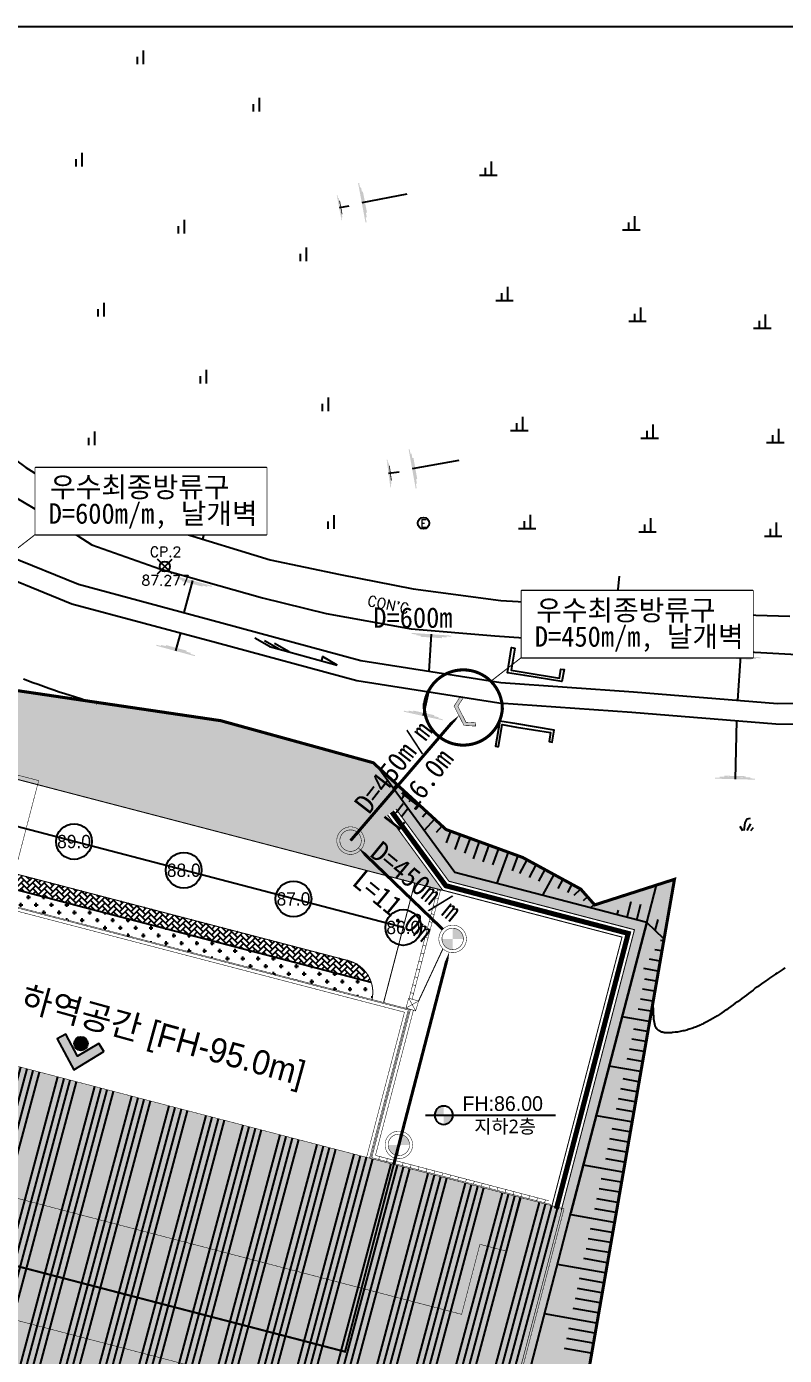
# Model space of a CAD drawing. Header units: inches. Extents: x 12 to 407, y 13 to 268.
# Drawn here: x 191.6 to 265.9, y 137.8 to 268 of the extents above; entities that cross this region are included whole.
import ezdxf
from ezdxf.enums import TextEntityAlignment as Align

# ---------------------------------------------------------------- set-up
doc = ezdxf.new("R2010")
doc.units = ezdxf.units.IN
doc.header["$MEASUREMENT"] = 0
doc.set_wipeout_variables(frame=1)
for name, pattern in [('CENTER', [2, 1.25, -0.25, 0.25, -0.25]), ('DASHED', [0.75, 0.5, -0.25]), ('PHANTOM2', [12.5, 10, -0.5, 0.5, -0.5, 0.5, -0.5]), ('우수', [0.95, 0.5, -0.05, -0.4])]:
    doc.linetypes.add(name, pattern=pattern)
for name, color, linetype in [('0_문자', 7, 'Continuous'), ('0우수', 140, '우수'), ('1-1CON', 35, 'Continuous'), ('1-ROAD', 1, 'Continuous'), ('1-SIM', 8, 'Continuous'), ('1-TEXT', 7, 'Continuous'), ('1-낙차구조물', 7, 'Continuous'), ('1-물선', 5, 'Continuous'), ('1-측량기준점', 6, 'Continuous'), ('125', 4, 'Continuous'), ('CE-SLOP-FILL', 1, 'Continuous'), ('LSMD_CONT_LDREG_41500', 1, 'Continuous'), ('NR', 7, 'Continuous'), ('WID', 4, 'Continuous'), ('가구1', 5, 'Continuous'), ('관경', 7, 'Continuous'), ('관길이', 1, 'Continuous'), ('도로레벨', 5, 'Continuous'), ('도로레벨1', 7, 'Continuous'), ('사업부지', 7, 'Continuous'), ('솔리드', 7, 'PHANTOM2'), ('우수맨', 5, 'Continuous'), ('절토옹벽', 2, 'Continuous'), ('지상1층외벽선', 4, 'Continuous'), ('지상3층외벽선', 6, 'Continuous'), ('지상4층외벽선', 7, 'Continuous'), ('지하1층외벽선', 3, 'Continuous'), ('지하2층외벽선', 2, 'Continuous'), ('토목옹벽', 5, 'Continuous'), ('한전주', 4, 'Continuous')]:
    doc.layers.add(name, color=color, linetype=linetype)
doc.styles.add('ghs', font='romans.shx', dxfattribs={"bigfont": 'ghs.shx'})
doc.styles.add('HY울릉도M', font='NanumGothic.ttf')
doc.styles.add('HY헤드라인', font='H2HDRM.TTF')
doc.styles.add('style1', font='')
doc.styles.add('휴먼모음T', font='HMFMMUEX.TTC')
doc.styles.get('style1').set_extended_font_data('DotumChe')
pattern_1 = [(0, (-296693.6058, -354742.037), (0.75, 0.75), [0.375, -1.125]), (90, (-296693.4183, -354742.2245), (-0.75, 0.75), [0.375, -1.125])]

# ---------------------------------------------------------------- blocks, each defined once
blk = doc.blocks.new('A$C6F554C51')
at = {"layer": '1-SIM'}
for p, q in [((0.769, 0.892), (0.769, 0)), ((0.375, 0.48), (0.375, 0)), ((0, 0), (1.144, 0))]:
    blk.add_line(p, q, dxfattribs=at)
blk = doc.blocks.new('A$C0C523BD5')
at = {"layer": '1-SIM'}
for p, q in [((0.394, 0.892), (0.394, 0)), ((0, 0.48), (0, 0))]:
    blk.add_line(p, q, dxfattribs=at)
blk = doc.blocks.new('A$C39EA40FB')
at = {"layer": '1-SIM'}
for p, q in [((0, 0.286), (0.172, 0)), ((0.274, 0), (0.332, 0.503)), ((0.332, 0.503), (0.48, 0.777)), ((0.469, 0), (0.709, 0.446)), ((0.48, 0.777), (0.686, 0.812)), ((0.709, 0.011), (0.88, 0.206))]:
    blk.add_line(p, q, dxfattribs=at)
blk = doc.blocks.new('A$C19E135C4')
at = {"layer": '1-물선', "linetype": 'Continuous'}
for p, q in [((1.6, 0), (0, 0.42)), ((2.6, 0), (1, 0.42)), ((1.6, 0), (8.48, 0)), ((3.6, 0), (2, 0.42)), ((8.48, 0), (6.87, 0.42))]:
    blk.add_line(p, q, dxfattribs=at)
blk.add_lwpolyline([(6.87, 0.42), (6.87, 0)], dxfattribs=at)

msp = doc.modelspace()

# ---------------------------------------------------------------- hatches: boundary and pattern name
msp.add_hatch(color=5).paths.add_polyline_path([(235.63, 199.48), (234.49, 199.54), (233.52, 201.44), (234.14, 202.4), (234.41, 202.23), (233.89, 201.42), (234.69, 199.85), (235.65, 199.8)])
at = {"layer": '0_문자', "ltscale": 10}
h = msp.add_hatch(color=8, dxfattribs=at)
edge = h.paths.add_edge_path()
edge.add_line((231.61, 161.36), (232.51, 161.36))
edge.add_line((232.51, 161.36), (232.51, 162.26))
edge.add_ellipse((232.51, 161.36), major_axis=(0, 0.896), ratio=0.999999, start_angle=0.0007, end_angle=90.0007)
edge = h.paths.add_edge_path()
edge.add_line((232.51, 161.36), (232.51, 160.46))
edge.add_ellipse((232.51, 161.36), major_axis=(0, 0.896), ratio=0.999999, start_angle=180.0007, end_angle=270.0007)
edge.add_line((233.4, 161.36), (232.51, 161.36))
at = {"layer": '125', "linetype": 'Continuous'}
h = msp.add_hatch(color=8, dxfattribs=at)
h.paths.add_polyline_path([(241.52, 116.42), (235.38, 118.02), (244.29, 152.18), (244.1, 152.23), (229.45, 96.11), (132.89, 121.31), (134.63, 127.99), (134.44, 128.04), (132.64, 121.17), (229.6, 95.87), (232.88, 108.45), (239.02, 106.84)])
h.paths.add_polyline_path([(244.1, 152.23), (147.34, 177.48), (146.95, 176.01), (147.75, 175.8), (147.33, 174.18), (146.53, 174.38), (134.44, 128.04), (134.63, 127.99), (132.89, 121.31), (229.45, 96.11)])
h.paths.add_polyline_path([(146.53, 174.38), (136.66, 176.96), (134.36, 168.15), (142.01, 166.16), (140.77, 161.42), (135.26, 162.86), (134.52, 160.05), (127.36, 161.92), (120.65, 136.18), (133.32, 132.87), (132.21, 128.62), (134.44, 128.04)])
h.paths.add_polyline_path([(147.75, 175.8), (146.95, 176.01), (146.53, 174.38), (147.33, 174.18)], flags=17)
at = {"layer": '가구1', "linetype": 'Continuous'}
h = msp.add_hatch(dxfattribs=at)
h.set_pattern_fill('ANSI34', color=254, scale=5, angle=30, style=0)
h.set_pattern_definition([(75, (-296693.6058, -355038.037), (-3.62222185, 0.97057142), []), (75, (-296692.8403, -355037.595), (-3.62222185, 0.97057142), []), (75, (-296692.075, -355037.153), (-3.62222185, 0.97057142), []), (75, (-296691.3094, -355036.7112), (-3.62222185, 0.97057142), [])])
h.paths.add_polyline_path([(132.64, 121.17), (147.34, 177.48), (244.29, 152.18), (235.38, 118.02), (241.52, 116.42), (239.02, 106.84), (232.88, 108.45), (229.6, 95.87)])
at = {"layer": '도로레벨', "linetype": 'Continuous'}
for points in [[(196.27, 165.82), (199.21, 167.59), (198.72, 168.4), (196.63, 167.14), (195.49, 169.29), (194.65, 168.84)], [(197.6, 168.14, 1), (196.35, 168.62, 1)]]:
    msp.add_hatch(color=8, dxfattribs=at).paths.add_polyline_path(points)
at = {"layer": '사업부지', "linetype": 'Continuous', "ltscale": 10}
h = msp.add_hatch(dxfattribs=at)
h.set_pattern_fill('AR-HBONE', color=8, scale=0.1, style=0)
h.set_pattern_definition([(45, (-296693.60576, -355038.03703), (4e-17, 0.56568542495), [1.2, -0.4]), (135, (-296693.32292, -355037.7542), (4e-17, 0.56568542495), [1.2, -0.4])])
h.paths.add_polyline_path([(225.41, 174.36, 0.258199), (223.17, 176.5), (190.45, 185.04), (190.07, 183.59)])
at = {"layer": '솔리드', "linetype": 'Continuous'}
h = msp.add_hatch(dxfattribs=at)
h.set_pattern_fill('CROSS', color=8, scale=3, style=0)
h.set_pattern_definition(pattern_1)
edge = h.paths.add_edge_path()
edge.add_line((135.72, 222.24), (133.73, 221.42))
edge.add_line((133.73, 221.42), (131.22, 218.48))
edge.add_line((131.22, 218.48), (138.33, 216.62))
edge.add_arc((138.7, 218.07), 1.5, 255.3749, 345.3749)
edge.add_line((140.16, 217.69), (141.09, 221.27))
edge.add_line((141.09, 221.27), (168.96, 214))
edge.add_line((168.96, 214), (168.03, 210.42))
edge.add_arc((169.48, 210.04), 1.5, 165.3749, 255.3749)
edge.add_line((169.1, 208.59), (169.48, 208.49))
edge.add_line((169.48, 208.49), (167.97, 202.69))
edge.add_line((167.97, 202.69), (154.32, 206.25))
edge.add_arc((153.95, 204.8), 1.5, 75.3749, 165.3749)
edge.add_line((152.49, 205.17), (152.27, 204.3))
edge.add_line((152.27, 204.3), (229.67, 184.1))
edge.add_line((229.67, 184.1), (232.39, 183.4))
edge.add_line((232.39, 183.4), (227, 190.78))
edge.add_line((227, 190.78), (227.8, 191.37))
edge.add_line((227.8, 191.37), (232.99, 184.27))
edge.add_line((232.99, 184.27), (251.18, 179.53))
edge.add_line((251.18, 179.53), (244.06, 152.24))
edge.add_line((244.06, 152.24), (244.29, 152.18))
edge.add_line((244.29, 152.18), (235.38, 118.02))
edge.add_line((235.38, 118.02), (241.52, 116.42))
edge.add_line((241.52, 116.42), (239.02, 106.84))
edge.add_line((239.02, 106.84), (232.88, 108.45))
edge.add_line((232.88, 108.45), (229.6, 95.87))
edge.add_line((229.6, 95.87), (225.34, 96.98))
edge.add_line((225.34, 96.98), (223.81, 91.13))
edge.add_line((223.81, 91.13), (224.32, 89.93))
edge.add_line((224.32, 89.93), (207.63, 82.79))
edge.add_line((207.63, 82.79), (197.9, 80.89))
edge.add_line((197.9, 80.89), (196.01, 80.25))
edge.add_line((196.01, 80.25), (180.53, 84.29))
edge.add_line((180.53, 84.29), (181.84, 89.31))
edge.add_line((181.84, 89.31), (181.4, 89.42))
edge.add_arc((178, 76.36), 13.5, 75.3749, 135.1861)
edge.add_arc((156, 98.21), 17.5, 223.5789, 315.1862, ccw=False)
edge.add_line((143.33, 86.15), (117.27, 113.53))
edge.add_arc((138.64, 133.87), 29.5, 165.3749, 223.5789, ccw=False)
edge.add_line((110.1, 141.31), (119.76, 178.35))
edge.add_arc((111.54, 180.5), 8.5, 345.3749, 56.7852)
edge.add_line((116.19, 187.61), (116.19, 187.17))
edge.add_line((116.19, 187.17), (117.94, 181.38))
edge.add_line((117.94, 181.38), (116.38, 173.53))
edge.add_line((116.38, 173.53), (112.55, 166.2))
edge.add_line((112.55, 166.2), (105.72, 155.46))
edge.add_line((105.72, 155.46), (102.66, 143.59))
edge.add_line((102.66, 143.59), (103.16, 131.07))
edge.add_line((103.16, 131.07), (106.02, 123.77))
edge.add_line((106.02, 123.77), (119.5, 109.6))
edge.add_line((119.5, 109.6), (121.31, 106.34))
edge.add_line((121.31, 106.34), (125.29, 99.14))
edge.add_line((125.29, 99.14), (135.5, 88.42))
edge.add_line((135.5, 88.42), (143.6, 81.93))
edge.add_line((143.6, 81.93), (150.62, 74.87))
edge.add_line((150.62, 74.87), (152.29, 65.03))
edge.add_line((152.29, 65.03), (155.21, 63.86))
edge.add_line((155.21, 63.86), (158.43, 62.6))
edge.add_line((158.43, 62.6), (158.36, 74.5))
edge.add_line((158.36, 74.5), (160.56, 78.61))
edge.add_line((160.56, 78.61), (169.76, 80.61))
edge.add_line((169.76, 80.61), (175.53, 88.95))
edge.add_line((175.53, 88.95), (176.79, 84.8))
edge.add_line((176.79, 84.8), (174.84, 78.25))
edge.add_line((174.84, 78.25), (181.76, 74.04))
edge.add_line((181.76, 74.04), (181.1, 70.35))
edge.add_line((181.1, 70.35), (181.3, 70.2))
edge.add_line((181.3, 70.2), (237.57, 94.29))
edge.add_line((237.57, 94.29), (246.04, 115.92))
edge.add_line((246.04, 115.92), (245.39, 128.79))
edge.add_line((245.39, 128.79), (255.11, 184.47))
edge.add_line((255.11, 184.47), (247.29, 181.96))
edge.add_line((247.29, 181.96), (245.93, 183.51))
edge.add_line((245.93, 183.51), (240.24, 186.61))
edge.add_line((240.24, 186.61), (232.73, 189.35))
edge.add_line((232.73, 189.35), (225.6, 195.89))
edge.add_line((225.6, 195.89), (210.66, 200.01))
edge.add_line((210.66, 200.01), (190.3, 203.02))
edge.add_line((190.3, 203.02), (178.47, 202.18))
edge.add_line((178.47, 202.18), (177.44, 206.78))
edge.add_line((177.44, 206.78), (169.3, 218.54))
edge.add_line((169.3, 218.54), (150.12, 228.13))
edge.add_line((150.12, 228.13), (139.39, 223.74))
edge.add_line((139.39, 223.74), (132.03, 223.74))
edge.add_line((132.03, 223.74), (127.76, 224.89))
edge.add_line((127.76, 224.89), (124.34, 224.04))
edge.add_line((124.34, 224.04), (116.92, 225.95))
edge.add_line((116.92, 225.95), (116.19, 224.68))
edge.add_line((116.19, 224.68), (116.19, 203.07))
edge.add_line((116.19, 203.07), (116.19, 202.52))
edge.add_line((116.19, 202.52), (116.68, 202.52))
edge.add_line((116.68, 202.52), (116.68, 224.54))
edge.add_line((116.68, 224.54), (117.16, 225.37))
edge.add_line((117.16, 225.37), (124.27, 223.54))
edge.add_line((124.27, 223.54), (132.02, 223.24))
edge.add_line((132.02, 223.24), (138.96, 223.24))
edge.add_line((138.96, 223.24), (150.1, 227.8))
edge.add_line((150.1, 227.8), (169.09, 218.31))
edge.add_line((169.09, 218.31), (176.7, 207.31))
edge.add_line((176.7, 207.31), (175.87, 206.75))
edge.add_line((175.87, 206.75), (168.42, 217.53))
edge.add_line((168.42, 217.53), (150.06, 226.7))
edge.add_line((150.06, 226.7), (139.15, 222.24))
edge.add_line((139.15, 222.24), (135.72, 222.24))
h = msp.add_hatch(dxfattribs=at)
h.set_pattern_fill('CROSS', color=8, scale=3, style=0)
h.set_pattern_definition(pattern_1)
h.paths.add_polyline_path([(225.48, 172.7, 0.132682), (225.41, 174.36), (190.07, 183.59), (189.67, 182.04)])
h.paths.add_polyline_path([(178.51, 161.53, 0.414214), (177.79, 162.75), (177.54, 161.79)])
at = {"layer": '우수맨', "linetype": 'ByBlock'}
h = msp.add_hatch(color=256, dxfattribs=at)
h.paths.add_polyline_path([(223.38, 188.26), (224.43, 188.26, 0.414214), (223.38, 189.31)])
h.paths.add_polyline_path([(223.38, 187.21), (223.38, 188.26), (222.33, 188.26, 0.414214)])
h = msp.add_hatch(color=5, dxfattribs=at)
h.paths.add_polyline_path([(233.38, 178.63), (234.43, 178.63, 0.414214), (233.38, 179.68)])
h.paths.add_polyline_path([(233.38, 177.58), (233.38, 178.63), (232.33, 178.63, 0.414214)])
h = msp.add_hatch(color=1, dxfattribs=at)
h.paths.add_polyline_path([(228.11, 158.45), (229.16, 158.45, 0.414214), (228.11, 159.5)])
h.paths.add_polyline_path([(228.11, 157.4), (228.11, 158.45), (227.06, 158.45, 0.414214)])

# ---------------------------------------------------------------- linework, layer by layer
msp.add_lwpolyline([(18.83, 268.01), (281.15, 268.01), (281.15, 25.28), (18.83, 25.28)], close=True)
msp.add_lwpolyline([(18.83, 268.01), (281.15, 268.01), (281.15, 25.28), (18.83, 25.28)], close=True)
for points, elevation in [([(192.51, 218.26), (215.16, 218.26), (215.16, 224.78), (192.51, 224.78)], 148.4), ([(240.13, 206.21), (262.79, 206.21), (262.79, 212.72), (240.13, 212.72)], -23.5)]:
    msp.add_lwpolyline(points, close=True, dxfattribs=dict(elevation=elevation))
at = {"const_width": 0.1, "flags": 128}
for points, elevation in [([(189.5, 215.93), (192.51, 218.26), (214.46, 218.26)], 148.4), ([(237.12, 203.87), (240.13, 206.21), (262.08, 206.21)], -23.5)]:
    msp.add_lwpolyline(points, dxfattribs=dict(at, elevation=elevation))
at = {"color": 4, "linetype": 'CENTER', "const_width": 0.3, "elevation": -23.5, "flags": 128}
msp.add_lwpolyline([(230.61, 201.73, 1), (238.25, 201.16, 1), (230.59, 201.16)], format="xyb", dxfattribs=at)
at = {"color": 7, "const_width": 0.05, "elevation": -23.5, "flags": 128}
msp.add_lwpolyline([(235.63, 199.48), (234.49, 199.54), (233.52, 201.44), (234.14, 202.4), (234.41, 202.23), (233.89, 201.42), (234.69, 199.85), (235.65, 199.8)], close=True, dxfattribs=at)
at = {"color": 8, "elevation": -23.5, "flags": 128}
msp.add_lwpolyline([(233.59, 185.15), (226.06, 195.44)], dxfattribs=at)
at = {"layer": '0_문자', "color": 8, "ltscale": 10}
msp.add_line((230.71, 161.36, 64.02), (243.45, 161.36, 64.02), dxfattribs=at)
for start_param, end_param in [(-1.570685, 4.7125), (4.712376, 6.283172)]:
    msp.add_ellipse((232.51, 161.36, 64.02), major_axis=(0, 0.896), ratio=0.999999, start_param=start_param, end_param=end_param, dxfattribs=at)
at = {"layer": '0우수', "color": 5, "linetype": 'ByBlock', "const_width": 0.05, "elevation": -23.5}
for points in [[(149.71, 196.08), (146.61, 196.89, 0.414214), (143.07, 194.82), (142.82, 193.85), (228.66, 171.45), (224.95, 157.23)], [(149.92, 195.72), (146.54, 196.6, 0.414214), (143.36, 194.74), (143.19, 194.07), (229.03, 171.67), (225.24, 157.15)]]:
    msp.add_lwpolyline(points, format="xyb", dxfattribs=at)
for points in [[(229.12, 172.81), (231.91, 183.52)], [(229.41, 172.73), (232.2, 183.44)], [(231.69, 182.65), (231.98, 182.58)], [(231.89, 183.43), (232.18, 183.35)], [(231.28, 181.1), (231.57, 181.03)], [(231.48, 181.88), (231.77, 181.8)], [(231.08, 180.33), (231.37, 180.25)], [(230.68, 178.78), (230.97, 178.71)], [(230.88, 179.56), (231.17, 179.48)], [(230.27, 177.23), (230.56, 177.16)], [(230.47, 178.01), (230.76, 177.93)], [(230.07, 176.46), (230.36, 176.38)], [(229.67, 174.91), (229.96, 174.84)], [(229.87, 175.69), (230.16, 175.61)], [(229.26, 173.36), (229.55, 173.29)], [(229.46, 174.14), (229.75, 174.06)], [(229.08, 172.82), (230.04, 172.54), (229.76, 171.58), (228.8, 171.86), (229.08, 172.82)], [(230.04, 172.54), (228.8, 171.86)], [(228.86, 171.82), (228.86, 171.84)], [(229.08, 172.82), (229.76, 171.58)], [(229.25, 171.73), (225.46, 157.2)], [(229.54, 171.65), (225.82, 157.42)], [(229.15, 171.74), (229.15, 171.76)], [(225.82, 157.42), (242.8, 152.98)], [(226.21, 157.31), (226.14, 157.02)], [(226.98, 157.11), (226.91, 156.82)], [(227.76, 156.91), (227.68, 156.62)], [(228.53, 156.71), (228.46, 156.42)], [(229.31, 156.51), (229.23, 156.22)], [(230.08, 156.3), (230.01, 156.01)], [(230.86, 156.1), (230.78, 155.81)], [(231.63, 155.9), (231.55, 155.61)], [(232.4, 155.7), (232.33, 155.41)], [(233.18, 155.5), (233.1, 155.21)], [(233.95, 155.29), (233.88, 155)], [(234.73, 155.09), (234.65, 154.8)], [(235.5, 154.89), (235.42, 154.6)], [(236.27, 154.69), (236.2, 154.4)], [(237.05, 154.49), (236.97, 154.2)], [(237.82, 154.28), (237.75, 153.99)], [(238.6, 154.08), (238.52, 153.79)], [(239.37, 153.88), (239.29, 153.59)], [(240.14, 153.68), (240.07, 153.39)], [(240.92, 153.48), (240.84, 153.19)], [(241.69, 153.27), (241.62, 152.98)], [(242.47, 153.07), (242.39, 152.78)]]:
    msp.add_lwpolyline(points, dxfattribs=at)
at = {"layer": '0우수', "color": 5, "linetype": 'DASHED', "const_width": 0.1, "elevation": -23.5}
msp.add_lwpolyline([(230.04, 172.54), (232.43, 177.67)], dxfattribs=at)
at = {"layer": '0우수', "color": 5, "linetype": 'ByBlock', "elevation": -23.5}
msp.add_lwpolyline([(225.46, 157.2, 0.05, 0.05, 0), (242.73, 152.69, 0.05, 0.05, 0), (243.02, 152.62, 0, 0, 0)], format="xyseb", dxfattribs=at)
at = {"layer": '1-1CON', "color": 8, "linetype": 'Continuous'}
for points, elevation in [([(198, 201.81), (197.49, 201.97), (196.96, 202.14), (196.43, 202.3), (195.9, 202.47), (195.38, 202.64), (194.85, 202.82), (194.33, 203), (193.81, 203.17), (193.29, 203.36), (192.77, 203.54), (192.25, 203.73), (191.34, 204.07)], 65.5), ([(198.52, 201.65), (198.5, 201.66)], 65.5), ([(265.94, 175.78), (265.75, 175.66), (265.56, 175.54), (265.37, 175.42), (265.18, 175.29), (264.99, 175.17), (264.8, 175.05), (264.61, 174.92), (264.42, 174.79), (264.24, 174.66), (264.05, 174.53), (263.65, 174.24), (263.24, 173.95), (263.02, 173.79), (262.81, 173.62), (262.59, 173.46), (262.37, 173.29), (262.15, 173.13), (261.94, 172.97), (261.72, 172.8), (261.5, 172.64), (261.29, 172.48), (261.07, 172.32), (260.85, 172.16), (260.63, 172), (260.41, 171.84), (260.19, 171.69), (259.97, 171.54), (259.75, 171.39), (259.53, 171.24), (259.31, 171.1), (259.08, 170.96), (258.86, 170.83), (258.63, 170.7), (258.29, 170.52), (257.95, 170.34), (257.84, 170.29), (257.73, 170.24), (257.61, 170.18), (257.5, 170.13), (257.39, 170.08), (257.27, 170.03), (257.16, 169.99), (257.04, 169.94), (256.92, 169.9), (256.8, 169.86), (256.68, 169.81), (256.56, 169.78), (256.44, 169.74), (256.32, 169.7), (256.19, 169.67), (256.06, 169.64), (255.93, 169.61), (255.8, 169.58), (255.67, 169.56), (255.53, 169.53), (255.4, 169.51), (255.19, 169.48), (254.98, 169.46), (254.91, 169.45), (254.83, 169.44), (254.76, 169.44), (254.69, 169.43), (254.62, 169.43), (254.55, 169.43), (254.48, 169.43), (254.41, 169.43), (254.34, 169.43), (254.27, 169.43), (254.21, 169.44), (254.14, 169.44), (254.08, 169.45), (254.01, 169.46), (253.95, 169.48), (253.89, 169.49), (253.84, 169.51), (253.78, 169.53), (253.73, 169.55), (253.68, 169.58), (253.63, 169.61), (253.53, 169.67), (253.44, 169.76), (253.4, 169.81), (253.36, 169.86), (253.32, 169.92), (253.29, 169.98), (253.26, 170.05), (253.23, 170.12), (253.21, 170.19), (253.18, 170.26), (253.17, 170.34), (253.15, 170.42), (253.14, 170.5), (253.12, 170.58), (253.11, 170.67), (253.1, 170.75), (253.1, 170.84), (253.09, 170.93), (253.08, 171.02), (253.08, 171.11), (253.07, 171.19), (253.07, 171.28), (253.07, 171.37), (253.05, 171.74), (253.03, 172.09), (253.02, 172.35), (253.02, 172.36)], 67.5)]:
    msp.add_lwpolyline(points, dxfattribs=dict(at, elevation=elevation))
at = {"layer": '1-ROAD', "elevation": -109.41}
for points in [[(156.84, 248.89), (158.96, 245.29), (160.48, 243.36), (162.91, 242.03), (166.9, 239.99), (166.9, 239.99), (174.79, 236.86), (180.64, 232.56), (186.49, 228.57), (191.58, 224.83), (195.27, 222.49), (199.29, 221.23), (206.33, 218.58), (215.51, 215.78), (222.36, 214.33), (229.5, 212.92), (238.1, 211.79), (243.78, 211.46), (253.12, 210.64), (266.41, 210.26)], [(153.42, 247.34), (156.37, 241.92), (157.6, 240.21), (161.93, 238.86), (167.96, 236.2), (173.81, 233.62), (178.76, 230.59), (184.68, 226.14), (189.81, 222.34), (193.73, 220), (198.03, 217.23), (204.7, 214.88), (214.75, 212.04), (220.98, 210.5), (229.31, 209.02), (237.52, 208.31), (243.14, 207.92), (252.92, 207.28), (266.5, 206.52), (275.99, 206.5), (280.44, 206.39), (281.14, 206.49)]]:
    msp.add_lwpolyline(points, dxfattribs=at)
at = {"layer": '1-낙차구조물', "elevation": -23.5}
for points in [[(239.46, 207.13), (239.11, 204.95), (240.49, 204.73), (243.85, 204.18), (243.99, 205.07), (244.29, 205.02), (244.09, 203.84), (240.44, 204.43), (238.76, 204.71), (239.16, 207.17)], [(237.88, 197.45), (238.23, 199.62), (239.62, 199.39), (242.98, 198.84), (242.83, 197.96), (243.13, 197.91), (243.32, 199.09), (239.66, 199.69), (237.99, 199.96), (237.58, 197.5)]]:
    msp.add_lwpolyline(points, close=True, dxfattribs=at)
at = {"layer": '1-물선', "elevation": -109.41}
for points in [[(147, 258), (147.86, 257.26), (150.55, 247.79), (152.65, 242.04), (154.9, 238.38), (158.2, 236.49), (163.4, 234.07), (168.16, 231.85), (171.98, 229.83), (177.19, 225.79), (181.08, 220.93), (187.7, 217.04), (196.72, 213.37), (210.76, 209.61), (224.4, 205.92), (238.11, 203.75), (251.09, 202.84), (265.2, 201.68), (273.22, 201.8), (280.56, 202.24), (281.15, 202.26)], [(146.5, 257.68), (145.94, 256.71), (148.65, 247.17), (150.84, 241.16), (153.46, 236.9), (157.28, 234.71), (162.55, 232.25), (167.27, 230.06), (170.89, 228.15), (175.77, 224.35), (179.75, 219.39), (186.82, 215.24), (196.08, 211.47), (210.24, 207.68), (223.98, 203.96), (237.89, 201.76), (250.93, 200.84), (265.04, 199.69), (272.34, 199.56), (280.67, 200.2), (281.15, 200.21)]]:
    msp.add_lwpolyline(points, dxfattribs=at)
at = {"layer": '1-측량기준점'}
for p, q in [((204.48, 214.41, -109.41), (205.9, 215.83, -109.41)), ((205.9, 214.41, -109.41), (204.48, 215.83, -109.41))]:
    msp.add_line(p, q, dxfattribs=at)
msp.add_circle((205.19, 215.12, -109.41), 0.5, dxfattribs=at)
at = {"layer": 'CE-SLOP-FILL', "color": 8}
for p, q in [((233.59, 185.15, -23.5), (226.06, 195.44, -23.5)), ((226.43, 195.1, -23.5), (226.4, 195.06, -23.5)), ((227.17, 194.42, -23.5), (227.07, 194.31, -23.5)), ((227.91, 193.75, -23.5), (227.57, 193.38, -23.5)), ((228.64, 193.07, -23.5), (228.41, 192.81, -23.5)), ((229.38, 192.4, -23.5), (229.08, 192.06, -23.5)), ((230.12, 191.72, -23.5), (229.75, 191.31, -23.5)), ((230.85, 191.04, -23.5), (230.42, 190.57, -23.5)), ((231.59, 190.37, -23.5), (230.58, 189.26, -23.5)), ((232.33, 189.69, -23.5), (231.75, 189.07, -23.5)), ((240.22, 186.61, -23.5), (232.71, 189.35, -23.5)), ((233.17, 189.2, -23.5), (232.75, 188.03, -23.5)), ((234.11, 188.85, -23.5), (233.58, 187.38, -23.5)), ((234.11, 188.85, -23.5), (234.11, 188.85, -23.5)), ((235.09, 188.5, -23.5), (234.55, 187.02, -23.5)), ((235.99, 188.17, -23.5), (235.38, 186.48, -23.5)), ((236.93, 187.82, -23.5), (236.34, 186.18, -23.5)), ((237.87, 187.48, -23.5), (237.29, 185.88, -23.5)), ((238.81, 187.14, -23.5), (237.7, 184.08, -23.5)), ((239.75, 186.8, -23.5), (239.2, 185.29, -23.5)), ((240.66, 186.38, -23.5), (239.93, 185.03, -23.5)), ((241.54, 185.9, -23.5), (240.87, 184.66, -23.5)), ((242.42, 185.42, -23.5), (241.8, 184.3, -23.5)), ((243.3, 184.95, -23.5), (242.19, 182.91, -23.5)), ((244.17, 184.47, -23.5), (243.68, 183.56, -23.5)), ((245.05, 183.99, -23.5), (244.62, 183.19, -23.5)), ((247.28, 181.96, -23.5), (255.1, 184.46, -23.5)), ((252.4, 180.24, -23.5), (253.35, 183.9, -23.5)), ((245.92, 183.5, -23.5), (245.24, 182.89, -23.5)), ((247.28, 181.96, -23.5), (245.91, 183.51, -23.5)), ((246.58, 182.74, -23.5), (246.15, 182.37, -23.5)), ((250.46, 180.75, -23.5), (250.86, 182.28, -23.5)), ((246.89, 181.68, -23.5), (247.24, 181.99, -23.5)), ((249.49, 181, -23.5), (249.61, 181.44, -23.5)), ((251.43, 180.49, -23.5), (251.83, 182.03, -23.5)), ((252.4, 180.24, -23.5), (244.97, 151.79, -23.5)), ((254.08, 178.63, -23.5), (252.4, 180.24, -23.5)), ((253.22, 179.45, -23.5), (253.5, 180.54, -23.5)), ((254.01, 178.44, -23.5), (253.74, 178.48, -23.5)), ((253.83, 177.45, -23.5), (253.2, 177.56, -23.5)), ((253.66, 176.46, -23.5), (252.66, 176.64, -23.5)), ((253.49, 175.48, -23.5), (252.12, 175.72, -23.5)), ((253.32, 174.49, -23.5), (252.19, 174.69, -23.5)), ((253.15, 173.51, -23.5), (251.98, 173.71, -23.5)), ((252.97, 172.52, -23.5), (251.77, 172.73, -23.5)), ((252.63, 170.55, -23.5), (249.99, 171.01, -23.5)), ((252.8, 171.54, -23.5), (251.55, 171.76, -23.5)), ((252.46, 169.57, -23.5), (251.13, 169.8, -23.5)), ((252.29, 168.58, -23.5), (250.92, 168.82, -23.5)), ((251.94, 166.61, -23.5), (250.49, 166.87, -23.5)), ((252.11, 167.6, -23.5), (250.7, 167.84, -23.5)), ((251.77, 165.63, -23.5), (248.72, 166.16, -23.5)), ((251.6, 164.64, -23.5), (250.07, 164.91, -23.5)), ((251.26, 162.67, -23.5), (249.64, 162.95, -23.5)), ((251.43, 163.66, -23.5), (249.85, 163.93, -23.5)), ((251.08, 161.69, -23.5), (249.43, 161.98, -23.5)), ((250.91, 160.7, -23.5), (247.46, 161.31, -23.5)), ((250.57, 158.73, -23.5), (248.79, 159.04, -23.5)), ((250.74, 159.72, -23.5), (249, 160.02, -23.5)), ((250.4, 157.75, -23.5), (248.58, 158.06, -23.5)), ((250.05, 155.78, -23.5), (246.19, 156.45, -23.5)), ((250.22, 156.76, -23.5), (248.37, 157.09, -23.5)), ((249.88, 154.79, -23.5), (247.94, 155.13, -23.5)), ((249.71, 153.81, -23.5), (247.73, 154.15, -23.5)), ((249.54, 152.82, -23.5), (247.52, 153.17, -23.5)), ((249.19, 150.85, -23.5), (244.99, 151.59, -23.5)), ((249.37, 151.84, -23.5), (247.3, 152.2, -23.5)), ((249.02, 149.87, -23.5), (246.88, 150.24, -23.5)), ((248.85, 148.88, -23.5), (246.67, 149.26, -23.5)), ((248.51, 146.91, -23.5), (246.24, 147.31, -23.5)), ((248.68, 147.9, -23.5), (246.45, 148.28, -23.5)), ((248.33, 145.93, -23.5), (243.66, 146.74, -23.5)), ((248.16, 144.94, -23.5), (245.82, 145.35, -23.5)), ((247.82, 142.97, -23.5), (245.4, 143.39, -23.5)), ((247.99, 143.96, -23.5), (245.61, 144.37, -23.5)), ((247.65, 141.99, -23.5), (245.18, 142.42, -23.5)), ((247.47, 141, -23.5), (242.39, 141.89, -23.5)), ((247.13, 139.03, -23.5), (244.55, 139.48, -23.5)), ((247.3, 140.02, -23.5), (244.76, 140.46, -23.5)), ((246.96, 138.05, -23.5), (244.34, 138.5, -23.5))]:
    msp.add_line(p, q, dxfattribs=at)
at = {"layer": 'CE-SLOP-FILL', "color": 8, "elevation": -23.5, "flags": 128}
for points in [[(224.73, 88.79), (237.57, 94.29), (246.04, 115.92), (245.39, 128.79), (255.11, 184.47), (247.29, 181.96), (245.93, 183.51), (240.24, 186.61), (232.73, 189.35), (226.02, 195.5)], [(224.73, 88.79), (226.52, 95.63), (230.24, 94.66), (233.54, 107.3), (239.67, 105.7), (242.65, 117.13), (236.36, 118.77), (243.56, 146.38), (244.97, 151.79), (252.4, 180.24), (233.59, 185.15), (226.06, 195.44)]]:
    msp.add_lwpolyline(points, dxfattribs=at)
at = {"layer": 'LSMD_CONT_LDREG_41500', "color": 7, "linetype": 'PHANTOM2'}
for p, q in [((240.22, 186.61, -23.5), (232.71, 189.35, -23.5)), ((255.1, 184.46, -23.5), (247.28, 181.96, -23.5))]:
    msp.add_line(p, q, dxfattribs=at)
at = {"layer": 'LSMD_CONT_LDREG_41500', "color": 1, "linetype": 'Continuous', "const_width": 0.3, "elevation": -23.5, "flags": 128}
msp.add_lwpolyline([(245.39, 128.79), (255.11, 184.47), (247.29, 181.96), (245.93, 183.51), (240.24, 186.61), (232.73, 189.35), (225.6, 195.89), (210.66, 200.01), (190.3, 203.02)], dxfattribs=at)
at = {"layer": 'NR', "linetype": 'Continuous'}
for p, q in [((228.88, 251.59, -109.41), (224.48, 250.75, -109.41)), ((223.22, 250.43, -109.41), (222.26, 250.25, -109.41)), ((233.97, 225.49, -109.41), (229.41, 224.67, -109.41)), ((228.14, 224.37, -109.41), (227.1, 224.23, -109.41)), ((208.9, 217.8, -109.41), (209.15, 218.66, -109.41)), ((207.09, 210.6, -109.41), (207.93, 213.73, -109.41)), ((249.69, 214.16, -109.41), (249.42, 211.6, -109.41)), ((206.72, 208.63, -109.41), (206.23, 206.84, -109.41)), ((231.07, 204.86, -109.41), (231.32, 208.48, -109.41)), ((261.32, 202, -109.41), (261.61, 206.35, -109.41)), ((231.02, 202.85, -109.41), (230.49, 200.47, -109.41)), ((261.18, 200, -109.41), (261.04, 194.28, -109.41))]:
    msp.add_line(p, q, dxfattribs=at)
for points in [[(224.84, 248.83, -109.41), (224.12, 252.67, -109.41), (224.95, 248.85, -109.41), (224.22, 252.69, -109.41)], [(222.5, 249.01, -109.41), (222.03, 251.49, -109.41), (222.56, 249.02, -109.41), (222.09, 251.5, -109.41)], [(224.86, 249.3, -109.41), (224.3, 252.24, -109.41), (224.97, 249.32, -109.41), (224.41, 252.26, -109.41)], [(224.88, 249.76, -109.41), (224.49, 251.82, -109.41), (224.99, 249.78, -109.41), (224.59, 251.84, -109.41)], [(222.51, 249.31, -109.41), (222.15, 251.22, -109.41), (222.58, 249.32, -109.41), (222.22, 251.23, -109.41)], [(222.52, 249.61, -109.41), (222.27, 250.94, -109.41), (222.59, 249.62, -109.41), (222.34, 250.96, -109.41)], [(229.76, 222.75, -109.41), (229.07, 226.59, -109.41), (229.86, 222.77, -109.41), (229.17, 226.6, -109.41)], [(227.28, 222.88, -109.41), (226.92, 225.59, -109.41), (227.36, 222.89, -109.41), (226.99, 225.6, -109.41)], [(227.31, 223.2, -109.41), (227.03, 225.29, -109.41), (227.39, 223.21, -109.41), (227.11, 225.3, -109.41)], [(229.78, 223.21, -109.41), (229.25, 226.16, -109.41), (229.88, 223.23, -109.41), (229.35, 226.18, -109.41)], [(229.8, 223.67, -109.41), (229.43, 225.74, -109.41), (229.91, 223.69, -109.41), (229.54, 225.76, -109.41)], [(227.34, 223.52, -109.41), (227.15, 224.98, -109.41), (227.42, 223.53, -109.41), (227.22, 224.99, -109.41)], [(208.02, 218.98, -109.41), (210.27, 218.34, -109.41), (208, 218.92, -109.41), (210.25, 218.28, -109.41)], [(208.26, 218.85, -109.41), (210, 218.36, -109.41), (208.25, 218.79, -109.41), (209.98, 218.3, -109.41)], [(208.51, 218.71, -109.41), (209.72, 218.37, -109.41), (208.49, 218.65, -109.41), (209.7, 218.31, -109.41)], [(206.05, 214.23, -109.41), (209.81, 213.22, -109.41), (206.02, 214.13, -109.41), (209.79, 213.12, -109.41)], [(206.46, 214.01, -109.41), (209.35, 213.23, -109.41), (206.43, 213.91, -109.41), (209.33, 213.13, -109.41)], [(206.86, 213.8, -109.41), (208.89, 213.25, -109.41), (206.84, 213.69, -109.41), (208.86, 213.15, -109.41)], [(251.36, 211.4, -109.41), (247.48, 211.81, -109.41), (251.37, 211.5, -109.41), (247.5, 211.91, -109.41)], [(250.93, 211.55, -109.41), (247.94, 211.86, -109.41), (250.94, 211.65, -109.41), (247.95, 211.97, -109.41)], [(250.49, 211.7, -109.41), (248.4, 211.92, -109.41), (250.5, 211.8, -109.41), (248.41, 212.02, -109.41)], [(229.37, 208.61, -109.41), (233.26, 208.34, -109.41), (229.37, 208.5, -109.41), (233.26, 208.24, -109.41)], [(229.81, 208.47, -109.41), (232.81, 208.27, -109.41), (229.81, 208.37, -109.41), (232.8, 208.17, -109.41)], [(230.26, 208.34, -109.41), (232.35, 208.2, -109.41), (230.25, 208.23, -109.41), (232.34, 208.09, -109.41)], [(208.12, 206.33, -109.41), (204.35, 207.35, -109.41), (208.14, 206.43, -109.41), (204.38, 207.45, -109.41)], [(207.71, 206.55, -109.41), (204.81, 207.33, -109.41), (207.74, 206.65, -109.41), (204.84, 207.43, -109.41)], [(207.3, 206.77, -109.41), (205.27, 207.31, -109.41), (207.33, 206.87, -109.41), (205.3, 207.42, -109.41)], [(259.66, 206.48, -109.41), (263.55, 206.22, -109.41), (259.65, 206.38, -109.41), (263.54, 206.12, -109.41)], [(260.1, 206.35, -109.41), (263.1, 206.15, -109.41), (260.1, 206.24, -109.41), (263.09, 206.04, -109.41)], [(260.54, 206.21, -109.41), (262.64, 206.07, -109.41), (260.54, 206.11, -109.41), (262.63, 205.97, -109.41)], [(232.39, 200.05, -109.41), (228.59, 200.89, -109.41), (232.42, 200.15, -109.41), (228.61, 200.99, -109.41)], [(231.98, 200.25, -109.41), (229.05, 200.9, -109.41), (232, 200.35, -109.41), (229.07, 201, -109.41)], [(231.56, 200.45, -109.41), (229.51, 200.9, -109.41), (231.58, 200.55, -109.41), (229.53, 201, -109.41)], [(262.99, 194.23, -109.41), (259.09, 194.33, -109.41), (262.99, 194.34, -109.41), (259.09, 194.43, -109.41)], [(262.54, 194.35, -109.41), (259.54, 194.42, -109.41), (262.54, 194.45, -109.41), (259.54, 194.53, -109.41)], [(262.09, 194.47, -109.41), (259.99, 194.52, -109.41), (262.1, 194.57, -109.41), (260, 194.62, -109.41)]]:
    msp.add_solid(points, dxfattribs=at)
at = {"layer": 'WID', "color": 8, "const_width": 0.1, "elevation": -23.5, "flags": 128}
for points in [[(232.39, 183.39), (152.27, 204.3)], [(229.67, 184.1), (226.62, 172.4)]]:
    msp.add_lwpolyline(points, dxfattribs=at)
at = {"layer": 'WID', "color": 8, "elevation": -23.5, "flags": 128}
for points in [[(228.54, 179.75), (217.79, 182.55), (207.04, 185.36), (196.29, 188.17), (185.54, 190.97), (174.79, 193.78), (164.04, 196.58), (151.13, 199.95)], [(225.41, 174.36), (143.92, 195.63)]]:
    msp.add_lwpolyline(points, dxfattribs=at)
msp.add_lwpolyline([(225.48, 172.7, 0.1, 0.1, 0.404855), (223.17, 176.5, 0.1, 0.1, 0), (146.51, 196.5, 0.1, 0.1, 0.414214), (143.46, 194.72, 0.1, 0.1, 0), (143.31, 194.14, 0, 0, 0)], format="xyseb", dxfattribs=at)
at = {"layer": '관길이', "color": 5, "linetype": 'Continuous', "elevation": -23.5}
for points in [[(234.01, 200.54, 0, 1, 0), (232.01, 198.31, 0.3, 0.3, 0), (223.38, 188.26, 0.3, 0.3, 0)], [(224.15, 187.55, 0, 1, 0), (226.3, 185.46, 0.3, 0.3, 0), (232.41, 179.57, 0.3, 0.3, 0)]]:
    msp.add_lwpolyline(points, format="xyseb", dxfattribs=at)
at = {"layer": '관길이', "color": 1, "elevation": -23.5}
msp.add_lwpolyline([(233.04, 177.33, 0, 1, 0), (232.26, 174.43, 0.3, 0.3, 0), (227.61, 156.53, 0.3, 0.3, 0)], format="xyseb", dxfattribs=at)
at = {"layer": '관길이', "color": 1, "linetype": 'DASHED', "ltscale": 3, "const_width": 0.2, "elevation": -23.5}
msp.add_lwpolyline([(227.61, 156.53), (222.84, 138.19), (132.98, 161.64)], dxfattribs=at)
at = {"layer": '도로레벨', "color": 8, "linetype": 'Continuous', "elevation": -150.5}
for points in [[(195.49, 169.29), (194.65, 168.84)], [(198.72, 168.4), (199.21, 167.59)]]:
    msp.add_lwpolyline(points, dxfattribs=at)
msp.add_lwpolyline([(199.21, 167.59), (198.72, 168.4), (196.63, 167.14), (195.49, 169.29), (194.65, 168.84), (196.27, 165.82)], close=True, dxfattribs=at)
at = {"layer": '도로레벨', "color": 8, "linetype": 'Continuous'}
for centre, radius in [((196.29, 188.17, -23.5), 1.75), ((207.04, 185.36, -23.5), 1.75), ((217.79, 182.55, -23.5), 1.75), ((228.54, 179.75, -23.5), 1.75), ((196.97, 168.38, -150.5), 0.667)]:
    msp.add_circle(centre, radius, dxfattribs=at)
at = {"layer": '우수맨', "elevation": -23.5, "flags": 128}
for points, const_width in [([(222.03, 188.26, 1), (224.73, 188.26, 1)], 0.045), ([(222.33, 188.26, 1), (224.43, 188.26, 1)], 0.05)]:
    msp.add_lwpolyline(points, format="xyb", close=True, dxfattribs=dict(at, const_width=const_width))
at = {"layer": '우수맨', "color": 5, "elevation": -23.5, "flags": 128}
for points, const_width in [([(232.03, 178.63, 1), (234.73, 178.63, 1)], 0.045), ([(232.33, 178.63, 1), (234.43, 178.63, 1)], 0.05)]:
    msp.add_lwpolyline(points, format="xyb", close=True, dxfattribs=dict(at, const_width=const_width))
at = {"layer": '우수맨', "color": 1, "elevation": -23.5, "flags": 128}
for points, const_width in [([(226.76, 158.45, 1), (229.46, 158.45, 1)], 0.045), ([(227.06, 158.45, 1), (229.16, 158.45, 1)], 0.05)]:
    msp.add_lwpolyline(points, format="xyb", close=True, dxfattribs=dict(at, const_width=const_width))
at = {"layer": '절토옹벽', "color": 8, "linetype": 'ByBlock', "ltscale": 5, "const_width": 0.1, "elevation": -23.5, "flags": 128}
for points in [[(227.82, 191.37), (233.01, 184.28), (251.19, 179.53), (244.02, 152.05)], [(227.01, 190.78), (232.41, 183.4), (249.97, 178.81), (243.06, 152.3)]]:
    msp.add_lwpolyline(points, dxfattribs=at)
at = {"layer": '절토옹벽', "color": 8, "linetype": 'DASHED', "ltscale": 5, "const_width": 0.5, "elevation": -23.5, "flags": 128}
msp.add_lwpolyline([(227.42, 191.07), (232.71, 183.84), (250.58, 179.17), (243.54, 152.18)], dxfattribs=at)
at = {"layer": '지상1층외벽선', "color": 7, "const_width": 0.05, "elevation": -23.5}
msp.add_lwpolyline([(140.77, 161.42), (142.01, 166.16), (134.36, 168.15), (136.66, 176.96), (147.33, 174.18), (147.75, 175.8), (146.95, 176.01), (147.34, 177.48), (244.1, 152.23), (229.45, 96.11), (132.89, 121.31), (134.63, 127.99), (132.21, 128.62), (133.32, 132.87), (120.65, 136.18), (127.36, 161.92), (134.52, 160.05), (135.26, 162.86)], close=True, dxfattribs=at)
at = {"layer": '지상3층외벽선', "color": 7, "const_width": 0.05, "elevation": -23.5}
msp.add_lwpolyline([(132.64, 121.17), (147.34, 177.48), (244.29, 152.18), (235.38, 118.02), (241.52, 116.42), (239.02, 106.84), (232.88, 108.45), (229.6, 95.87)], close=True, dxfattribs=at)
at = {"layer": '지상4층외벽선', "color": 7, "const_width": 0.05, "elevation": -23.5}
msp.add_lwpolyline([(132.64, 121.17), (147.34, 177.48), (244.29, 152.18), (235.38, 118.02), (241.52, 116.42), (239.02, 106.84), (232.88, 108.45), (229.6, 95.87)], close=True, dxfattribs=at)
at = {"layer": '지하1층외벽선', "color": 7, "const_width": 0.05, "elevation": -23.5}
msp.add_lwpolyline([(187.89, 153.96), (234.26, 141.85), (236.05, 148.71), (238.57, 148.06), (239.94, 153.32), (244.1, 152.23), (238.01, 128.91), (141.45, 154.11)], dxfattribs=at)
at = {"layer": '지하2층외벽선', "color": 8, "const_width": 0.05, "elevation": -23.5}
msp.add_lwpolyline([(218.82, 98.89), (132.9, 121.31), (135.29, 130.5), (120.2, 134.44), (139.42, 208.07), (192.83, 194.14), (189.67, 182.04), (229.15, 171.74), (225.34, 157.13), (244.11, 152.23), (232.37, 107.24), (218.82, 98.89)], dxfattribs=at)
at = {"layer": '토목옹벽', "color": 7}
msp.add_line((245.9, 183.52, -23.5), (247.28, 181.96, -23.5), dxfattribs=at)
at = {"layer": '한전주', "linetype": 'Continuous'}
msp.add_circle((230.53, 219.36, -109.41), 0.562, dxfattribs=at)

# ---------------------------------------------------------------- block references
at = {"layer": '1-SIM', "xscale": 1.5, "yscale": 1.5, "zscale": 1.5}
for name, p in [('A$C0C523BD5', (202.48, 264.33, -109.41)), ('A$C0C523BD5', (213.84, 259.68, -109.41)), ('A$C0C523BD5', (196.47, 254.3, -109.41)), ('A$C6F554C51', (236.01, 253.45, -109.41)), ('A$C0C523BD5', (206.48, 247.74, -109.41)), ('A$C6F554C51', (250.03, 248.11, -109.41)), ('A$C0C523BD5', (218.45, 245.02, -109.41)), ('A$C6F554C51', (237.6, 241.16, -109.41)), ('A$C0C523BD5', (198.63, 239.6, -109.41)), ('A$C6F554C51', (250.63, 239.14, -109.41)), ('A$C6F554C51', (262.85, 238.47, -109.41)), ('A$C0C523BD5', (208.64, 233.04, -109.41)), ('A$C0C523BD5', (220.61, 230.32, -109.41)), ('A$C6F554C51', (239.06, 228.45, -109.41)), ('A$C0C523BD5', (197.71, 226.99, -109.41)), ('A$C6F554C51', (251.83, 227.68, -109.41)), ('A$C6F554C51', (264.14, 227.27, -109.41)), ('A$C0C523BD5', (209.5, 221.77, -109.41)), ('A$C0C523BD5', (221.16, 218.82, -109.41)), ('A$C6F554C51', (239.82, 218.84, -109.41)), ('A$C6F554C51', (251.61, 218.51, -109.41)), ('A$C6F554C51', (263.92, 218.1, -109.41)), ('A$C39EA40FB', (261.52, 189.24, -109.41))]:
    msp.add_blockref(name, p, dxfattribs=at)
at = {"layer": '1-물선', "linetype": 'Continuous', "rotation": 344.8505472553348}
msp.add_blockref('A$C19E135C4', (213.89, 207.68, -109.41), dxfattribs=at)

# ---------------------------------------------------------------- texts
at = {"layer": '0_문자', "color": 8, "style": '휴먼모음T'}
msp.add_text('FH:86.00', height=1.434, dxfattribs=at).set_placement((234.34, 161.78, 64.02))
at = {"layer": '0_문자', "color": 8, "style": 'HY울릉도M'}
msp.add_text('지하2층', height=1.338, dxfattribs=at).set_placement((238.52, 160.26, 2.34), align=Align.MIDDLE_CENTER)
at = {"layer": '1-TEXT', "linetype": 'Continuous', "style": 'ghs'}
msp.add_text("CON'C", height=1, rotation=348.4363, dxfattribs=at).set_placement((226.98, 210.89, -109.41), align=Align.CENTER)
at = {"layer": '1-측량기준점', "extrusion": (2.79293e-06, -1.90342e-05, 1), "style": 'ghs'}
for s, p in [('CP.2', (205.26, 216.05, -109.41)), ('87.277', (205.26, 213.26, -109.41))]:
    msp.add_text(s, height=1, dxfattribs=at).set_placement(p, align=Align.CENTER)
at = {"layer": '관경', "color": 7, "linetype": 'ByBlock', "style": 'style1'}
msp.add_text('D=600m', height=2, dxfattribs=at).set_placement((229.49, 210.11, 152.5), align=Align.MIDDLE_CENTER)
for rotation, p in [(52.3577, (227.56, 195.46, 152.5)), (320.5637, (229.8, 184.29, 152.5))]:
    msp.add_text('D=450m/m', height=2, rotation=rotation, dxfattribs=at).set_placement(p, align=Align.MIDDLE_CENTER)
at = {"layer": '관길이', "color": 7, "linetype": 'ByBlock', "style": 'style1'}
for s, rotation, p in [('L=16.0m', 52.3577, (230.02, 193.27, 152.5)), ('L=11.0m', 320.5637, (227.54, 181.9, 152.5))]:
    msp.add_text(s, height=2, rotation=rotation, dxfattribs=at).set_placement(p, align=Align.MIDDLE_CENTER)
at = {"layer": '도로레벨', "color": 8, "linetype": 'Continuous', "style": 'HY헤드라인'}
msp.add_text('지상1층 하역공간 [FH-95.0m]', height=2.4, rotation=344.6125, dxfattribs=at).set_placement((199.42, 170.72, -134), align=Align.MIDDLE_CENTER)
at = {"layer": '도로레벨1', "color": 8, "linetype": 'Continuous', "style": 'HY헤드라인'}
for s, p in [('89.0', (196.29, 188.17, -23.5)), ('88.0', (207.04, 185.36, -23.5)), ('87.0', (217.79, 182.55, -23.5)), ('86.0', (228.54, 179.75, -23.5))]:
    msp.add_text(s, height=1.3, dxfattribs=at).set_placement(p, align=Align.MIDDLE_CENTER)
at = {"layer": '한전주', "linetype": 'Continuous', "style": 'ghs'}
msp.add_text('E', height=0.75, dxfattribs=at).set_placement((230.53, 218.98, -109.41), align=Align.CENTER)

# ---------------------------------------------------------------- next in the draw order: wipeouts: each hides what was drawn before it
for points, z in [([(192.51, 224.78), (192.51, 218.26), (215.16, 218.26), (215.16, 224.78)], 148.4), ([(240.13, 212.72), (240.13, 206.21), (262.79, 206.21), (262.79, 212.72)], -23.5)]:
    msp.add_wipeout(points).translate(0, 0, z)

# ---------------------------------------------------------------- next in the draw order: texts
at = {"layer": '관경', "color": 7, "linetype": 'ByBlock', "style": 'style1'}
for s, p in [('우수최종방류구', (202.73, 222.9, 324.4)), ('D=600m/m, 날개벽', (204.04, 220.31, 324.4)), ('우수최종방류구', (250.35, 210.84, 152.5)), ('D=450m/m, 날개벽', (251.66, 208.26, 152.5))]:
    msp.add_text(s, height=2, dxfattribs=at).set_placement(p, align=Align.MIDDLE_CENTER)

doc.saveas('drawing.dxf')
